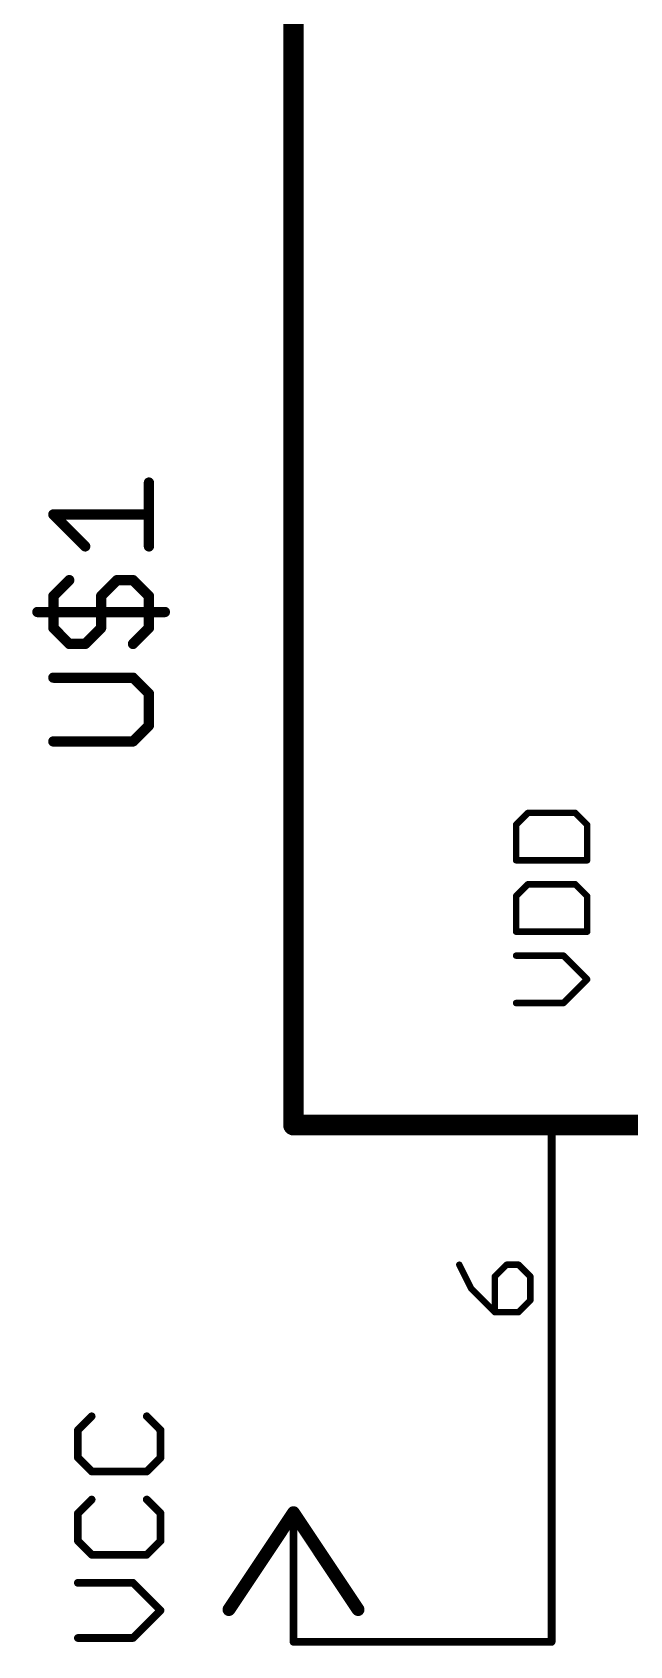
# Model space of a CAD drawing. Extents: x -48 to 226, y 23 to 111.
# Drawn here: x 96.46 to 108.22, y 32.94 to 64.67 of the extents above; entities that cross this region are included whole.
import ezdxf

# ---------------------------------------------------------------- set-up
doc = ezdxf.new("R2010")
doc.units = 0
for name, color, linetype in [('91', 94, 'CONTINUOUS'), ('94', 14, 'CONTINUOUS'), ('95', 251, 'CONTINUOUS'), ('96', 251, 'CONTINUOUS')]:
    doc.layers.add(name, color=color, linetype=linetype)

msp = doc.modelspace()

# ---------------------------------------------------------------- linework, layer by layer
at = {"layer": '91', "const_width": 0.1524}
for points in [[(106.68, 33.02), (106.68, 38.1)], [(101.6, 33.02), (106.68, 33.02)]]:
    msp.add_lwpolyline(points, dxfattribs=at)
at = {"layer": '91', "const_width": 0.0762}
for points in [[(106.7181, 38.1, 1), (106.6419, 38.1)], [(101.6, 33.0581, 1), (101.6, 32.9819)], [(106.6419, 33.02, 1), (106.7181, 33.02)], [(106.68, 32.9819, 1), (106.68, 33.0581)]]:
    msp.add_lwpolyline(points, format="xyb", dxfattribs=at)
at = {"layer": '94'}
for points, const_width in [([(101.6, 68.58), (101.6, 43.18)], 0.4064), ([(101.6, 43.18), (152.4, 43.18)], 0.4064), ([(106.68, 38.1), (106.68, 43.18)], 0.1524), ([(101.6, 35.56), (100.33, 33.655)], 0.254), ([(102.87, 33.655), (101.6, 35.56)], 0.254), ([(101.6, 33.02), (101.6, 35.56)], 0.1524)]:
    msp.add_lwpolyline(points, dxfattribs=dict(at, const_width=const_width))
for points, const_width in [([(101.6, 43.2816, 1), (101.6, 43.0784)], 0.2032), ([(101.4984, 43.18, 1), (101.7016, 43.18)], 0.2032), ([(106.7181, 43.18, 1), (106.6419, 43.18)], 0.0762), ([(106.6419, 38.1, 1), (106.7181, 38.1)], 0.0762), ([(101.6528, 35.5952, 1), (101.5472, 35.5248)], 0.127), ([(101.6528, 35.5248, 1), (101.5472, 35.5952)], 0.127), ([(101.6381, 35.56, 1), (101.5619, 35.56)], 0.0762), ([(100.2772, 33.6902, 1), (100.3828, 33.6198)], 0.127), ([(102.8172, 33.6198, 1), (102.9228, 33.6902)], 0.127), ([(101.5619, 33.02, 1), (101.6381, 33.02)], 0.0762)]:
    msp.add_lwpolyline(points, format="xyb", dxfattribs=dict(at, const_width=const_width))
at = {"layer": '95'}
for points, const_width in [([(98.7552, 54.5594), (98.7552, 55.8136)], 0.2032), ([(97.5011, 54.5594), (96.874, 55.1865)], 0.2032), ([(96.874, 55.1865), (98.7552, 55.1865)], 0.2032), ([(96.874, 53.5822), (97.1875, 53.8957)], 0.2032), ([(98.1281, 53.8957), (97.8146, 53.5822)], 0.2032), ([(98.4417, 53.8957), (98.1281, 53.8957)], 0.2032), ([(98.7552, 53.5822), (98.4417, 53.8957)], 0.2032), ([(96.874, 52.9551), (96.874, 53.5822)], 0.2032), ([(97.8146, 53.5822), (97.8146, 52.9551)], 0.2032), ([(98.7552, 52.9551), (98.7552, 53.5822)], 0.2032), ([(96.5605, 53.2687), (99.0687, 53.2687)], 0.2032), ([(97.1875, 52.6416), (96.874, 52.9551)], 0.2032), ([(97.8146, 52.9551), (97.5011, 52.6416)], 0.2032), ([(98.4417, 52.6416), (98.7552, 52.9551)], 0.2032), ([(97.5011, 52.6416), (97.1875, 52.6416)], 0.2032), ([(98.4417, 51.9779), (96.874, 51.9779)], 0.2032), ([(98.7552, 51.6644), (98.4417, 51.9779)], 0.2032), ([(98.7552, 51.0373), (98.7552, 51.6644)], 0.2032), ([(98.4417, 50.7238), (98.7552, 51.0373)], 0.2032), ([(96.874, 50.7238), (98.4417, 50.7238)], 0.2032), ([(106.2133, 49.319), (105.9803, 49.086)], 0.127), ([(107.1455, 49.319), (106.2133, 49.319)], 0.127), ([(107.3785, 49.086), (107.1455, 49.319)], 0.127), ([(105.9803, 49.086), (105.9803, 48.3869)], 0.127), ([(107.3785, 48.3869), (107.3785, 49.086)], 0.127), ([(105.9803, 48.3869), (107.3785, 48.3869)], 0.127), ([(106.2133, 47.9157), (105.9803, 47.6827)], 0.127), ([(107.1455, 47.9157), (106.2133, 47.9157)], 0.127), ([(107.3785, 47.6827), (107.1455, 47.9157)], 0.127), ([(105.9803, 47.6827), (105.9803, 46.9836)], 0.127), ([(107.3785, 46.9836), (107.3785, 47.6827)], 0.127), ([(105.9803, 46.9836), (107.3785, 46.9836)], 0.127), ([(106.9124, 46.5124), (105.9803, 46.5124)], 0.127), ([(107.3785, 46.0464), (106.9124, 46.5124)], 0.127), ([(106.9124, 45.5803), (107.3785, 46.0464)], 0.127), ([(105.9803, 45.5803), (106.9124, 45.5803)], 0.127), ([(104.8627, 40.4355), (105.0957, 39.9695)], 0.127), ([(105.7948, 40.4355), (105.5618, 40.2025)], 0.127), ([(106.0279, 40.4355), (105.7948, 40.4355)], 0.127), ([(106.2609, 40.2025), (106.0279, 40.4355)], 0.127), ([(105.0957, 39.9695), (105.5618, 39.5034)], 0.127), ([(105.5618, 40.2025), (105.5618, 39.5034)], 0.127), ([(106.2609, 39.7365), (106.2609, 40.2025)], 0.127), ([(106.0279, 39.5034), (106.2609, 39.7365)], 0.127), ([(105.5618, 39.5034), (106.0279, 39.5034)], 0.127)]:
    msp.add_lwpolyline(points, dxfattribs=dict(at, const_width=const_width))
for points, const_width in [([(98.806, 55.8136, 1), (98.7044, 55.8136)], 0.1016), ([(96.9099, 55.2224, 1), (96.8381, 55.1506)], 0.1016), ([(96.874, 55.2373, 1), (96.874, 55.1357)], 0.1016), ([(98.7552, 55.1357, 1), (98.7552, 55.2373)], 0.1016), ([(97.4651, 54.5235, 1), (97.537, 54.5953)], 0.1016), ([(98.7044, 54.5594, 1), (98.806, 54.5594)], 0.1016), ([(97.2234, 53.8598, 1), (97.1516, 53.9317)], 0.1016), ([(98.1281, 53.9466, 1), (98.1281, 53.8449)], 0.1016), ([(98.1641, 53.8598, 1), (98.0922, 53.9317)], 0.1016), ([(98.4776, 53.9317, 1), (98.4057, 53.8598)], 0.1016), ([(98.4417, 53.8449, 1), (98.4417, 53.9466)], 0.1016), ([(96.9248, 53.5822, 1), (96.8232, 53.5822)], 0.1016), ([(96.8381, 53.6181, 1), (96.9099, 53.5463)], 0.1016), ([(97.8654, 53.5822, 1), (97.7638, 53.5822)], 0.1016), ([(97.7787, 53.6181, 1), (97.8505, 53.5463)], 0.1016), ([(98.806, 53.5822, 1), (98.7044, 53.5822)], 0.1016), ([(98.7193, 53.5463, 1), (98.7911, 53.6181)], 0.1016), ([(96.5605, 53.3195, 1), (96.5605, 53.2179)], 0.1016), ([(99.0687, 53.2179, 1), (99.0687, 53.3195)], 0.1016), ([(96.9099, 52.9911, 1), (96.8381, 52.9192)], 0.1016), ([(96.8232, 52.9551, 1), (96.9248, 52.9551)], 0.1016), ([(97.7638, 52.9551, 1), (97.8654, 52.9551)], 0.1016), ([(97.8505, 52.9192, 1), (97.7787, 52.9911)], 0.1016), ([(98.7044, 52.9551, 1), (98.806, 52.9551)], 0.1016), ([(98.7911, 52.9192, 1), (98.7193, 52.9911)], 0.1016), ([(97.1875, 52.6924, 1), (97.1875, 52.5908)], 0.1016), ([(97.1516, 52.6057, 1), (97.2234, 52.6775)], 0.1016), ([(97.4651, 52.6775, 1), (97.537, 52.6057)], 0.1016), ([(97.5011, 52.5908, 1), (97.5011, 52.6924)], 0.1016), ([(98.4057, 52.6775, 1), (98.4776, 52.6057)], 0.1016), ([(96.874, 52.0287, 1), (96.874, 51.9271)], 0.1016), ([(98.4776, 52.0139, 1), (98.4057, 51.942)], 0.1016), ([(98.4417, 51.9271, 1), (98.4417, 52.0287)], 0.1016), ([(98.806, 51.6644, 1), (98.7044, 51.6644)], 0.1016), ([(98.7193, 51.6285, 1), (98.7911, 51.7003)], 0.1016), ([(98.7044, 51.0373, 1), (98.806, 51.0373)], 0.1016), ([(98.7911, 51.0014, 1), (98.7193, 51.0733)], 0.1016), ([(96.874, 50.7746, 1), (96.874, 50.673)], 0.1016), ([(98.4057, 50.7597, 1), (98.4776, 50.6879)], 0.1016), ([(98.4417, 50.673, 1), (98.4417, 50.7746)], 0.1016), ([(106.2133, 49.3507, 1), (106.2133, 49.2872)], 0.0635), ([(106.2358, 49.2965, 1), (106.1909, 49.3414)], 0.0635), ([(107.1679, 49.3414, 1), (107.123, 49.2965)], 0.0635), ([(107.1455, 49.2872, 1), (107.1455, 49.3507)], 0.0635), ([(106.0121, 49.086, 1), (105.9486, 49.086)], 0.0635), ([(105.9579, 49.1084, 1), (106.0028, 49.0635)], 0.0635), ([(107.4103, 49.086, 1), (107.3468, 49.086)], 0.0635), ([(107.356, 49.0635, 1), (107.401, 49.1084)], 0.0635), ([(105.9803, 48.4186, 1), (105.9803, 48.3551)], 0.0635), ([(105.9486, 48.3869, 1), (106.0121, 48.3869)], 0.0635), ([(107.3468, 48.3869, 1), (107.4103, 48.3869)], 0.0635), ([(107.3785, 48.3551, 1), (107.3785, 48.4186)], 0.0635), ([(106.2133, 47.9475, 1), (106.2133, 47.884)], 0.0635), ([(106.2358, 47.8933, 1), (106.1909, 47.9382)], 0.0635), ([(107.1679, 47.9382, 1), (107.123, 47.8933)], 0.0635), ([(107.1455, 47.884, 1), (107.1455, 47.9475)], 0.0635), ([(106.0121, 47.6827, 1), (105.9486, 47.6827)], 0.0635), ([(105.9579, 47.7051, 1), (106.0028, 47.6602)], 0.0635), ([(107.4103, 47.6827, 1), (107.3468, 47.6827)], 0.0635), ([(107.356, 47.6602, 1), (107.401, 47.7051)], 0.0635), ([(105.9803, 47.0153, 1), (105.9803, 46.9518)], 0.0635), ([(105.9486, 46.9836, 1), (106.0121, 46.9836)], 0.0635), ([(107.3468, 46.9836, 1), (107.4103, 46.9836)], 0.0635), ([(107.3785, 46.9518, 1), (107.3785, 47.0153)], 0.0635), ([(105.9803, 46.5442, 1), (105.9803, 46.4807)], 0.0635), ([(106.9349, 46.5349, 1), (106.89, 46.49)], 0.0635), ([(106.9124, 46.4807, 1), (106.9124, 46.5442)], 0.0635), ([(107.401, 46.0239, 1), (107.356, 46.0688)], 0.0635), ([(107.356, 46.0239, 1), (107.401, 46.0688)], 0.0635), ([(105.9803, 45.6121, 1), (105.9803, 45.5485)], 0.0635), ([(106.89, 45.6028, 1), (106.9349, 45.5578)], 0.0635), ([(106.9124, 45.5485, 1), (106.9124, 45.6121)], 0.0635), ([(104.8911, 40.4497, 1), (104.8343, 40.4214)], 0.0635), ([(105.7948, 40.4673, 1), (105.7948, 40.4038)], 0.0635), ([(105.8173, 40.4131, 1), (105.7724, 40.458)], 0.0635), ([(106.0503, 40.458, 1), (106.0054, 40.4131)], 0.0635), ([(106.0279, 40.4038, 1), (106.0279, 40.4673)], 0.0635), ([(105.1182, 39.9919, 1), (105.0733, 39.947)], 0.0635), ([(105.0673, 39.9553, 1), (105.1241, 39.9837)], 0.0635), ([(105.5936, 40.2025, 1), (105.5301, 40.2025)], 0.0635), ([(105.5394, 40.225, 1), (105.5843, 40.1801)], 0.0635), ([(106.2927, 40.2025, 1), (106.2292, 40.2025)], 0.0635), ([(106.2384, 40.1801, 1), (106.2834, 40.225)], 0.0635), ([(106.2292, 39.7365, 1), (106.2927, 39.7365)], 0.0635), ([(106.2834, 39.714, 1), (106.2384, 39.7589)], 0.0635), ([(105.5618, 39.5352, 1), (105.5618, 39.4717)], 0.0635), ([(105.5301, 39.5034, 1), (105.5936, 39.5034)], 0.0635), ([(105.5394, 39.481, 1), (105.5843, 39.5259)], 0.0635), ([(106.0054, 39.5259, 1), (106.0503, 39.481)], 0.0635), ([(106.0279, 39.4717, 1), (106.0279, 39.5352)], 0.0635)]:
    msp.add_lwpolyline(points, format="xyb", dxfattribs=dict(at, const_width=const_width))
at = {"layer": '96', "const_width": 0.1524}
for points in [[(97.628, 37.4552), (97.3568, 37.184)], [(98.9838, 37.184), (98.7126, 37.4552)], [(97.3568, 37.184), (97.3568, 36.6417)], [(98.9838, 36.6417), (98.9838, 37.184)], [(97.3568, 36.6417), (97.628, 36.3705)], [(98.7126, 36.3705), (98.9838, 36.6417)], [(97.628, 36.3705), (98.7126, 36.3705)], [(97.628, 35.818), (97.3568, 35.5468)], [(98.9838, 35.5468), (98.7126, 35.818)], [(97.3568, 35.5468), (97.3568, 35.0045)], [(98.9838, 35.0045), (98.9838, 35.5468)], [(97.3568, 35.0045), (97.628, 34.7334)], [(98.7126, 34.7334), (98.9838, 35.0045)], [(97.628, 34.7334), (98.7126, 34.7334)], [(98.4415, 34.1809), (97.3568, 34.1809)], [(98.9838, 33.6385), (98.4415, 34.1809)], [(98.4415, 33.0962), (98.9838, 33.6385)], [(97.3568, 33.0962), (98.4415, 33.0962)]]:
    msp.add_lwpolyline(points, dxfattribs=at)
at = {"layer": '96', "const_width": 0.0762}
for points in [[(97.6549, 37.4282, 1), (97.601, 37.4821)], [(98.7396, 37.4821, 1), (98.6857, 37.4282)], [(97.3949, 37.184, 1), (97.3187, 37.184)], [(97.3299, 37.2109, 1), (97.3838, 37.1571)], [(99.0219, 37.184, 1), (98.9457, 37.184)], [(98.9569, 37.1571, 1), (99.0107, 37.2109)], [(97.3838, 36.6686, 1), (97.3299, 36.6147)], [(97.3187, 36.6417, 1), (97.3949, 36.6417)], [(98.9457, 36.6417, 1), (99.0219, 36.6417)], [(99.0107, 36.6147, 1), (98.9569, 36.6686)], [(97.628, 36.4086, 1), (97.628, 36.3324)], [(97.601, 36.3436, 1), (97.6549, 36.3975)], [(98.6857, 36.3975, 1), (98.7396, 36.3436)], [(98.7126, 36.3324, 1), (98.7126, 36.4086)], [(97.6549, 35.7911, 1), (97.601, 35.845)], [(98.7396, 35.845, 1), (98.6857, 35.7911)], [(97.3949, 35.5468, 1), (97.3187, 35.5468)], [(97.3299, 35.5738, 1), (97.3838, 35.5199)], [(99.0219, 35.5468, 1), (98.9457, 35.5468)], [(98.9569, 35.5199, 1), (99.0107, 35.5738)], [(97.3838, 35.0315, 1), (97.3299, 34.9776)], [(97.3187, 35.0045, 1), (97.3949, 35.0045)], [(98.9457, 35.0045, 1), (99.0219, 35.0045)], [(99.0107, 34.9776, 1), (98.9569, 35.0315)], [(97.628, 34.7715, 1), (97.628, 34.6953)], [(97.601, 34.7064, 1), (97.6549, 34.7603)], [(98.6857, 34.7603, 1), (98.7396, 34.7064)], [(98.7126, 34.6953, 1), (98.7126, 34.7715)], [(97.3568, 34.219, 1), (97.3568, 34.1428)], [(98.4684, 34.2078, 1), (98.4145, 34.1539)], [(98.4415, 34.1428, 1), (98.4415, 34.219)], [(99.0107, 33.6116, 1), (98.9569, 33.6655)], [(98.9569, 33.6116, 1), (99.0107, 33.6655)], [(97.3568, 33.1343, 1), (97.3568, 33.0581)], [(98.4145, 33.1231, 1), (98.4684, 33.0693)], [(98.4415, 33.0581, 1), (98.4415, 33.1343)]]:
    msp.add_lwpolyline(points, format="xyb", dxfattribs=at)

doc.saveas('drawing.dxf')
